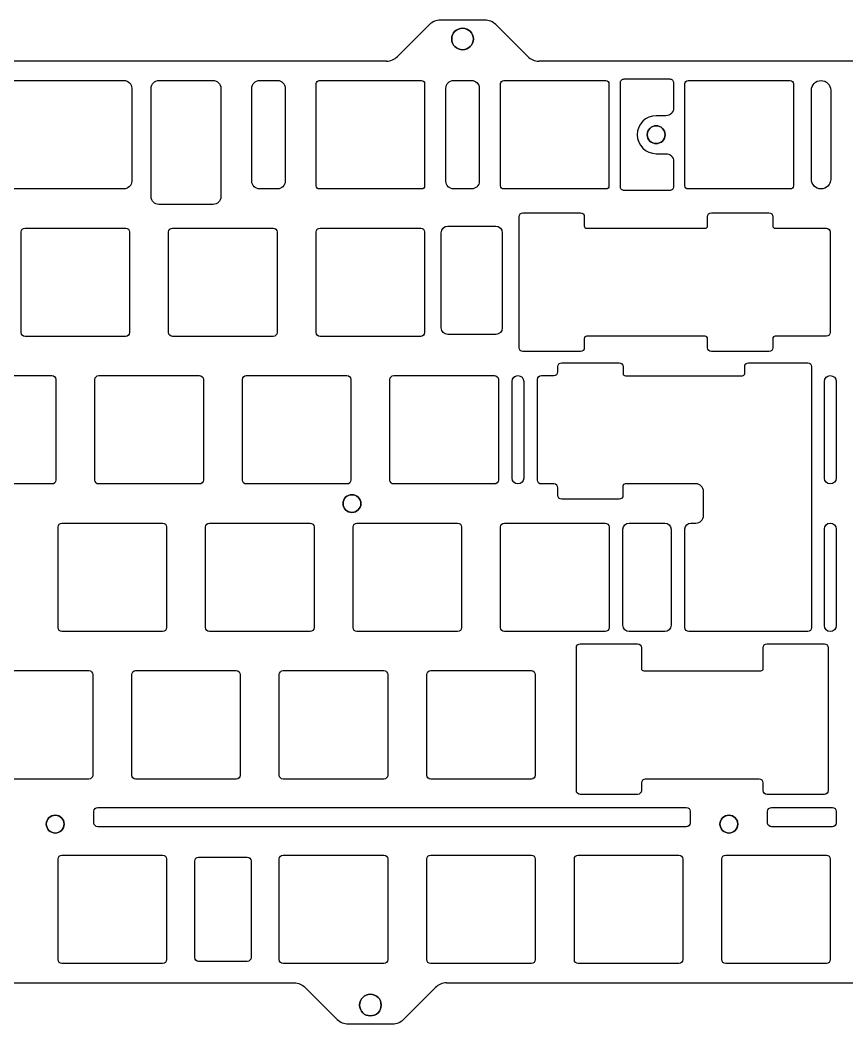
# Model space of a CAD drawing. Header units: millimetres. Extents: x -162 to 185, y -145 to -15.
# Drawn here: x 16.5 to 123.3, y -144.5 to -14.9 of the extents above; entities that cross this region are included whole.
import ezdxf

# ---------------------------------------------------------------- set-up
doc = ezdxf.new("R2010")
doc.units = ezdxf.units.MM
doc.layers.get('0').update_dxf_attribs({"linetype": 'CONTINUOUS'})

msp = doc.modelspace()

# ---------------------------------------------------------------- linework, layer by layer
for p, q in [((69.36, -15.46), (65.22, -19.6)), ((69.36, -15.46), (65.22, -19.6)), ((76.51, -14.88), (70.77, -14.88)), ((76.51, -14.88), (70.77, -14.88)), ((82.05, -19.6), (77.92, -15.46)), ((82.05, -19.6), (77.92, -15.46)), ((63.81, -20.18), (-102.27, -20.18)), ((63.81, -20.18), (-102.27, -20.18)), ((137.63, -20.18), (83.47, -20.18)), ((137.63, -20.18), (83.47, -20.18)), ((-10.23, -22.68), (29.91, -22.68)), ((-10.23, -22.68), (29.91, -22.68)), ((34.42, -22.68), (41.42, -22.68)), ((34.42, -22.68), (41.42, -22.68)), ((47.42, -22.68), (49.73, -22.68)), ((47.42, -22.68), (49.73, -22.68)), ((54.73, -36.28), (54.73, -23.08)), ((54.73, -36.28), (54.73, -23.08)), ((55.13, -22.68), (68.33, -22.68)), ((55.13, -22.68), (68.33, -22.68)), ((68.73, -23.08), (68.73, -36.28)), ((68.73, -23.08), (68.73, -36.28)), ((72.48, -22.68), (74.8, -22.68)), ((72.48, -22.68), (74.8, -22.68)), ((78.55, -36.28), (78.55, -23.08)), ((78.55, -36.28), (78.55, -23.08)), ((78.95, -22.68), (92.14, -22.68)), ((78.95, -22.68), (92.14, -22.68)), ((92.54, -23.08), (92.54, -36.28)), ((92.54, -23.08), (92.54, -36.28)), ((102.36, -36.28), (102.36, -23.08)), ((102.36, -36.28), (102.36, -23.08)), ((102.76, -22.68), (115.96, -22.68)), ((102.76, -22.68), (115.96, -22.68)), ((116.36, -23.08), (116.36, -36.28)), ((116.36, -23.08), (116.36, -36.28)), ((30.91, -23.68), (30.91, -35.68)), ((30.91, -23.68), (30.91, -35.68)), ((33.42, -37.68), (33.42, -23.68)), ((33.42, -37.68), (33.42, -23.68)), ((42.42, -23.68), (42.42, -37.68)), ((42.42, -23.68), (42.42, -37.68)), ((46.42, -35.68), (46.42, -23.68)), ((46.42, -35.68), (46.42, -23.68)), ((50.73, -23.68), (50.73, -35.68)), ((50.73, -23.68), (50.73, -35.68)), ((71.48, -35.68), (71.48, -23.68)), ((71.48, -35.68), (71.48, -23.68)), ((75.8, -23.68), (75.8, -35.68)), ((75.8, -23.68), (75.8, -35.68)), ((118.68, -35.43), (118.68, -23.93)), ((118.68, -35.43), (118.68, -23.93)), ((121.18, -23.93), (121.18, -35.43)), ((121.18, -23.93), (121.18, -35.43)), ((29.91, -36.68), (-10.23, -36.68)), ((29.91, -36.68), (-10.23, -36.68)), ((49.73, -36.68), (47.42, -36.68)), ((49.73, -36.68), (47.42, -36.68)), ((68.33, -36.68), (55.13, -36.68)), ((68.33, -36.68), (55.13, -36.68)), ((74.8, -36.68), (72.48, -36.68)), ((74.8, -36.68), (72.48, -36.68)), ((92.14, -36.68), (78.95, -36.68)), ((92.14, -36.68), (78.95, -36.68)), ((115.96, -36.68), (102.76, -36.68)), ((115.96, -36.68), (102.76, -36.68)), ((41.42, -38.68), (34.42, -38.68)), ((41.42, -38.68), (34.42, -38.68)), ((81.43, -39.77), (88.86, -39.77)), ((81.43, -39.77), (88.86, -39.77)), ((105.77, -39.77), (113.2, -39.77)), ((105.77, -39.77), (113.2, -39.77)), ((80.93, -57.19), (80.93, -40.27)), ((80.93, -57.19), (80.93, -40.27)), ((89.36, -40.27), (89.36, -41.46)), ((89.36, -40.27), (89.36, -41.46)), ((105.27, -41.46), (105.27, -40.27)), ((105.27, -41.46), (105.27, -40.27)), ((113.7, -40.27), (113.7, -41.46)), ((113.7, -40.27), (113.7, -41.46)), ((16.63, -55.23), (16.63, -42.23)), ((16.63, -55.23), (16.63, -42.23)), ((17.13, -41.73), (30.13, -41.73)), ((17.13, -41.73), (30.13, -41.73)), ((30.63, -42.23), (30.63, -55.23)), ((30.63, -42.23), (30.63, -55.23)), ((35.68, -55.23), (35.68, -42.23)), ((35.68, -55.23), (35.68, -42.23)), ((36.18, -41.73), (49.18, -41.73)), ((36.18, -41.73), (49.18, -41.73)), ((49.68, -42.23), (49.68, -55.23)), ((49.68, -42.23), (49.68, -55.23)), ((54.73, -55.23), (54.73, -42.23)), ((54.73, -55.23), (54.73, -42.23)), ((55.23, -41.73), (68.23, -41.73)), ((55.23, -41.73), (68.23, -41.73)), ((68.73, -42.23), (68.73, -55.23)), ((68.73, -42.23), (68.73, -55.23)), ((70.88, -54.63), (70.88, -42.33)), ((70.88, -54.63), (70.88, -42.33)), ((71.74, -41.48), (77.92, -41.48)), ((71.74, -41.48), (77.92, -41.48)), ((78.77, -42.33), (78.77, -54.63)), ((78.77, -42.33), (78.77, -54.63)), ((89.66, -41.76), (104.97, -41.76)), ((89.66, -41.76), (104.97, -41.76)), ((114, -41.76), (120.62, -41.76)), ((114, -41.76), (120.62, -41.76)), ((121.12, -42.26), (121.12, -55.21)), ((121.12, -42.26), (121.12, -55.21)), ((30.13, -55.73), (17.13, -55.73)), ((30.13, -55.73), (17.13, -55.73)), ((49.18, -55.73), (36.18, -55.73)), ((49.18, -55.73), (36.18, -55.73)), ((68.23, -55.73), (55.23, -55.73)), ((68.23, -55.73), (55.23, -55.73)), ((77.92, -55.48), (71.74, -55.48)), ((77.92, -55.48), (71.74, -55.48)), ((104.98, -55.71), (89.66, -55.71)), ((104.98, -55.71), (89.66, -55.71)), ((120.62, -55.71), (114, -55.71)), ((120.62, -55.71), (114, -55.71)), ((89.36, -56.01), (89.36, -57.19)), ((89.36, -56.01), (89.36, -57.19)), ((105.28, -57.19), (105.28, -56.01)), ((105.28, -57.19), (105.28, -56.01)), ((113.7, -56.01), (113.7, -57.19)), ((113.7, -56.01), (113.7, -57.19)), ((88.86, -57.69), (81.43, -57.69)), ((88.86, -57.69), (81.43, -57.69)), ((113.2, -57.69), (105.78, -57.69)), ((113.2, -57.69), (105.78, -57.69)), ((85.94, -60.28), (85.94, -59.62)), ((85.94, -60.28), (85.94, -59.62)), ((86.44, -59.12), (93.86, -59.12)), ((86.44, -59.12), (93.86, -59.12)), ((94.36, -59.62), (94.36, -60.51)), ((94.36, -59.62), (94.36, -60.51)), ((110.07, -60.51), (110.07, -59.62)), ((110.07, -60.51), (110.07, -59.62)), ((110.57, -59.12), (118.21, -59.12)), ((110.57, -59.12), (118.21, -59.12)), ((118.71, -59.62), (118.71, -93.33)), ((118.71, -59.62), (118.71, -93.33)), ((7.61, -60.78), (20.61, -60.78)), ((7.61, -60.78), (20.61, -60.78)), ((26.66, -60.78), (39.66, -60.78)), ((26.66, -60.78), (39.66, -60.78)), ((45.71, -60.78), (58.71, -60.78)), ((45.71, -60.78), (58.71, -60.78)), ((64.76, -60.78), (77.76, -60.78)), ((64.76, -60.78), (77.76, -60.78)), ((83.81, -60.78), (85.44, -60.78)), ((83.81, -60.78), (85.44, -60.78)), ((94.66, -60.81), (109.77, -60.81)), ((94.66, -60.81), (109.77, -60.81)), ((21.11, -61.28), (21.11, -74.28)), ((21.11, -61.28), (21.11, -74.28)), ((26.16, -74.28), (26.16, -61.28)), ((26.16, -74.28), (26.16, -61.28)), ((40.16, -61.28), (40.16, -74.28)), ((40.16, -61.28), (40.16, -74.28)), ((45.21, -74.28), (45.21, -61.28)), ((45.21, -74.28), (45.21, -61.28)), ((59.21, -61.28), (59.21, -74.28)), ((59.21, -61.28), (59.21, -74.28)), ((64.26, -74.28), (64.26, -61.28)), ((64.26, -74.28), (64.26, -61.28)), ((78.26, -61.28), (78.26, -74.28)), ((78.26, -61.28), (78.26, -74.28)), ((80.02, -74.02), (80.02, -61.54)), ((80.02, -74.02), (80.02, -61.54)), ((81.54, -61.54), (81.54, -74.02)), ((81.54, -61.54), (81.54, -74.02)), ((83.31, -74.28), (83.31, -61.28)), ((83.31, -74.28), (83.31, -61.28)), ((120.36, -74.02), (120.36, -61.54)), ((120.36, -74.02), (120.36, -61.54)), ((121.88, -61.54), (121.88, -74.02)), ((121.88, -61.54), (121.88, -74.02)), ((20.61, -74.78), (7.11, -74.78)), ((20.61, -74.78), (7.11, -74.78)), ((39.66, -74.78), (26.66, -74.78)), ((39.66, -74.78), (26.66, -74.78)), ((58.71, -74.78), (45.71, -74.78)), ((58.71, -74.78), (45.71, -74.78)), ((77.76, -74.78), (64.76, -74.78)), ((77.76, -74.78), (64.76, -74.78)), ((85.44, -74.78), (83.81, -74.78)), ((85.44, -74.78), (83.81, -74.78)), ((94.35, -75.06), (94.35, -76.24)), ((94.35, -75.06), (94.35, -76.24)), ((103.76, -74.76), (94.65, -74.76)), ((103.76, -74.76), (94.65, -74.76)), ((85.94, -76.24), (85.94, -75.28)), ((85.94, -76.24), (85.94, -75.28)), ((104.76, -78.83), (104.76, -75.76)), ((104.76, -78.83), (104.76, -75.76)), ((93.85, -76.74), (86.44, -76.74)), ((93.85, -76.74), (86.44, -76.74)), ((21.4, -93.33), (21.4, -80.33)), ((21.4, -93.33), (21.4, -80.33)), ((21.9, -79.83), (34.9, -79.83)), ((21.9, -79.83), (34.9, -79.83)), ((35.4, -80.33), (35.4, -93.33)), ((35.4, -80.33), (35.4, -93.33)), ((40.45, -93.33), (40.45, -80.33)), ((40.45, -93.33), (40.45, -80.33)), ((40.95, -79.83), (53.95, -79.83)), ((40.95, -79.83), (53.95, -79.83)), ((54.45, -80.33), (54.45, -93.33)), ((54.45, -80.33), (54.45, -93.33)), ((59.5, -93.33), (59.5, -80.33)), ((59.5, -93.33), (59.5, -80.33)), ((60, -79.83), (73, -79.83)), ((60, -79.83), (73, -79.83)), ((73.5, -80.33), (73.5, -93.33)), ((73.5, -80.33), (73.5, -93.33)), ((78.55, -93.33), (78.55, -80.33)), ((78.55, -93.33), (78.55, -80.33)), ((79.05, -79.83), (92.05, -79.83)), ((79.05, -79.83), (92.05, -79.83)), ((92.55, -80.33), (92.55, -93.33)), ((92.55, -80.33), (92.55, -93.33)), ((95.14, -79.83), (99.76, -79.83)), ((95.14, -79.83), (99.76, -79.83)), ((103.11, -79.83), (103.76, -79.83)), ((103.11, -79.83), (103.76, -79.83)), ((94.34, -93.03), (94.34, -80.63)), ((94.34, -93.03), (94.34, -80.63)), ((100.56, -80.63), (100.56, -93.03)), ((100.56, -80.63), (100.56, -93.03)), ((102.36, -93.33), (102.36, -80.58)), ((102.36, -93.33), (102.36, -80.58)), ((120.36, -93.07), (120.36, -80.59)), ((120.36, -93.07), (120.36, -80.59)), ((121.88, -80.59), (121.88, -93.07)), ((121.88, -80.59), (121.88, -93.07)), ((34.9, -93.83), (21.9, -93.83)), ((34.9, -93.83), (21.9, -93.83)), ((53.95, -93.83), (40.95, -93.83)), ((53.95, -93.83), (40.95, -93.83)), ((73, -93.83), (60, -93.83)), ((73, -93.83), (60, -93.83)), ((92.05, -93.83), (79.05, -93.83)), ((92.05, -93.83), (79.05, -93.83)), ((99.76, -93.83), (95.14, -93.83)), ((99.76, -93.83), (95.14, -93.83)), ((118.21, -93.83), (102.86, -93.83)), ((118.21, -93.83), (102.86, -93.83)), ((88.83, -95.42), (96.23, -95.42)), ((88.83, -95.42), (96.23, -95.42)), ((112.96, -95.42), (120.36, -95.42)), ((112.96, -95.42), (120.36, -95.42)), ((88.33, -114.37), (88.33, -95.92)), ((88.33, -114.37), (88.33, -95.92)), ((96.73, -95.92), (96.73, -98.61)), ((96.73, -95.92), (96.73, -98.61)), ((112.46, -98.61), (112.46, -95.92)), ((112.46, -98.61), (112.46, -95.92)), ((120.86, -95.92), (120.86, -114.37)), ((120.86, -95.92), (120.86, -114.37)), ((12.37, -98.88), (25.37, -98.88)), ((12.37, -98.88), (25.37, -98.88)), ((25.87, -99.38), (25.87, -112.38)), ((25.87, -99.38), (25.87, -112.38)), ((30.92, -112.38), (30.92, -99.38)), ((30.92, -112.38), (30.92, -99.38)), ((31.42, -98.88), (44.42, -98.88)), ((31.42, -98.88), (44.42, -98.88)), ((44.92, -99.38), (44.92, -112.38)), ((44.92, -99.38), (44.92, -112.38)), ((49.97, -112.38), (49.97, -99.38)), ((49.97, -112.38), (49.97, -99.38)), ((50.47, -98.88), (63.47, -98.88)), ((50.47, -98.88), (63.47, -98.88)), ((63.97, -99.38), (63.97, -112.38)), ((63.97, -99.38), (63.97, -112.38)), ((69.02, -112.38), (69.02, -99.38)), ((69.02, -112.38), (69.02, -99.38)), ((69.52, -98.88), (82.52, -98.88)), ((69.52, -98.88), (82.52, -98.88)), ((83.02, -99.38), (83.02, -112.38)), ((83.02, -99.38), (83.02, -112.38)), ((97.03, -98.91), (112.16, -98.91)), ((97.03, -98.91), (112.16, -98.91)), ((25.37, -112.88), (12.37, -112.88)), ((25.37, -112.88), (12.37, -112.88)), ((44.42, -112.88), (31.42, -112.88)), ((44.42, -112.88), (31.42, -112.88)), ((63.47, -112.88), (50.47, -112.88)), ((63.47, -112.88), (50.47, -112.88)), ((82.52, -112.88), (69.52, -112.88)), ((82.52, -112.88), (69.52, -112.88)), ((96.73, -113.38), (96.73, -114.37)), ((96.73, -113.38), (96.73, -114.37)), ((111.96, -112.88), (97.23, -112.88)), ((111.96, -112.88), (97.23, -112.88)), ((112.46, -114.37), (112.46, -113.38)), ((112.46, -114.37), (112.46, -113.38)), ((96.24, -114.87), (88.82, -114.87)), ((96.24, -114.87), (88.82, -114.87)), ((120.37, -114.87), (112.95, -114.87)), ((120.37, -114.87), (112.95, -114.87)), ((26.53, -116.54), (102.53, -116.54)), ((26.53, -116.54), (102.53, -116.54)), ((113.53, -116.54), (121.4, -116.54)), ((113.53, -116.54), (121.4, -116.54)), ((26.03, -118.54), (26.03, -117.04)), ((26.03, -118.54), (26.03, -117.04)), ((103.03, -117.04), (103.03, -118.54)), ((103.03, -117.04), (103.03, -118.54)), ((113.03, -118.54), (113.03, -117.04)), ((113.03, -118.54), (113.03, -117.04)), ((121.9, -117.04), (121.9, -118.54)), ((121.9, -117.04), (121.9, -118.54)), ((102.53, -119.04), (26.53, -119.04)), ((102.53, -119.04), (26.53, -119.04)), ((121.4, -119.04), (113.53, -119.04)), ((121.4, -119.04), (113.53, -119.04)), ((21.9, -122.7), (34.9, -122.7)), ((21.9, -122.7), (34.9, -122.7)), ((39.55, -122.96), (45.82, -122.96)), ((39.55, -122.96), (45.82, -122.96)), ((50.47, -122.7), (63.47, -122.7)), ((50.47, -122.7), (63.47, -122.7)), ((69.52, -122.7), (82.52, -122.7)), ((69.52, -122.7), (82.52, -122.7)), ((88.57, -122.7), (101.57, -122.7)), ((88.57, -122.7), (101.57, -122.7)), ((107.62, -122.7), (120.62, -122.7)), ((107.62, -122.7), (120.62, -122.7)), ((21.4, -136.2), (21.4, -123.2)), ((21.4, -136.2), (21.4, -123.2)), ((35.4, -123.2), (35.4, -136.2)), ((35.4, -123.2), (35.4, -136.2)), ((39.05, -135.93), (39.05, -123.46)), ((39.05, -135.93), (39.05, -123.46)), ((46.32, -123.46), (46.32, -135.93)), ((46.32, -123.46), (46.32, -135.93)), ((49.97, -136.2), (49.97, -123.2)), ((49.97, -136.2), (49.97, -123.2)), ((63.97, -123.2), (63.97, -136.2)), ((63.97, -123.2), (63.97, -136.2)), ((69.02, -136.2), (69.02, -123.2)), ((69.02, -136.2), (69.02, -123.2)), ((83.02, -123.2), (83.02, -136.2)), ((83.02, -123.2), (83.02, -136.2)), ((88.07, -136.2), (88.07, -123.2)), ((88.07, -136.2), (88.07, -123.2)), ((102.07, -123.2), (102.07, -136.2)), ((102.07, -123.2), (102.07, -136.2)), ((107.12, -136.2), (107.12, -123.2)), ((107.12, -136.2), (107.12, -123.2)), ((121.12, -123.2), (121.12, -136.2)), ((121.12, -123.2), (121.12, -136.2)), ((34.9, -136.7), (21.9, -136.7)), ((34.9, -136.7), (21.9, -136.7)), ((45.82, -136.43), (39.55, -136.43)), ((45.82, -136.43), (39.55, -136.43)), ((63.47, -136.7), (50.47, -136.7)), ((63.47, -136.7), (50.47, -136.7)), ((82.52, -136.7), (69.52, -136.7)), ((82.52, -136.7), (69.52, -136.7)), ((101.57, -136.7), (88.57, -136.7)), ((101.57, -136.7), (88.57, -136.7)), ((120.62, -136.7), (107.62, -136.7)), ((120.62, -136.7), (107.62, -136.7)), ((-28.45, -139.2), (51.9, -139.2)), ((-28.45, -139.2), (51.9, -139.2)), ((53.32, -139.78), (57.45, -143.91)), ((53.32, -139.78), (57.45, -143.91)), ((66.01, -143.91), (70.15, -139.78)), ((66.01, -143.91), (70.15, -139.78)), ((71.56, -139.2), (149.34, -139.2)), ((71.56, -139.2), (149.34, -139.2)), ((58.87, -144.5), (64.6, -144.5)), ((58.87, -144.5), (64.6, -144.5))]:
    msp.add_line(p, q)
msp.add_lwpolyline([(98.64, -27.23, 1), (98.64, -32.13), (99.89, -32.13, -0.414214), (100.89, -33.13), (100.89, -36.38, -0.414214), (100.39, -36.88), (94.51, -36.88, -0.414214), (94.01, -36.38), (94.01, -22.98, -0.414214), (94.51, -22.48), (100.39, -22.48, -0.414214), (100.89, -22.98), (100.89, -26.23, -0.414214), (99.89, -27.23)], format="xyb", close=True)
msp.add_lwpolyline([(98.64, -27.23, 1), (98.64, -32.13), (99.89, -32.13, -0.414214), (100.89, -33.13), (100.89, -36.38, -0.414214), (100.39, -36.88), (94.51, -36.88, -0.414214), (94.01, -36.38), (94.01, -22.98, -0.414214), (94.51, -22.48), (100.39, -22.48, -0.414214), (100.89, -22.98), (100.89, -26.23, -0.414214), (99.89, -27.23)], format="xyb", close=True)
at = {"extrusion": (0, 0, -1)}
for centre, radius in [((-73.64, -17.32), 1.4), ((-98.64, -29.68), 1.15), ((-59.35, -77.31), 1.15), ((-21.03, -118.7), 1.15), ((-108.03, -118.7), 1.15), ((-61.73, -142.06), 1.4)]:
    msp.add_circle(centre, radius, dxfattribs=at)
for centre, radius in [((73.64, -17.32), 1.4), ((98.64, -29.68), 1.15), ((59.35, -77.31), 1.15), ((21.03, -118.7), 1.15), ((108.03, -118.7), 1.15), ((61.73, -142.06), 1.4)]:
    msp.add_circle(centre, radius)
for centre, start, end in [((70.77, -16.88), 89.9999, 135), ((70.77, -16.88), 89.9999, 135), ((76.51, -16.88), 45, 89.9999), ((76.51, -16.88), 45, 89.9999), ((63.81, -18.18), 270, 315), ((63.81, -18.18), 270, 315), ((83.47, -18.18), 225, 270), ((83.47, -18.18), 225, 270), ((71.56, -141.2), 90, 135), ((71.56, -141.2), 90, 135)]:
    msp.add_arc(centre, 2, start, end)
for points in [[(29.91, -22.68), (30.47, -22.68), (30.91, -23.13), (30.91, -23.68)], [(29.91, -22.68), (30.47, -22.68), (30.91, -23.13), (30.91, -23.68)], [(33.42, -23.68), (33.42, -23.13), (33.87, -22.68), (34.42, -22.68)], [(33.42, -23.68), (33.42, -23.13), (33.87, -22.68), (34.42, -22.68)], [(41.42, -22.68), (41.97, -22.68), (42.42, -23.13), (42.42, -23.68)], [(41.42, -22.68), (41.97, -22.68), (42.42, -23.13), (42.42, -23.68)], [(46.42, -23.68), (46.42, -23.13), (46.87, -22.68), (47.42, -22.68)], [(46.42, -23.68), (46.42, -23.13), (46.87, -22.68), (47.42, -22.68)], [(49.73, -22.68), (50.29, -22.68), (50.73, -23.13), (50.73, -23.68)], [(49.73, -22.68), (50.29, -22.68), (50.73, -23.13), (50.73, -23.68)], [(54.73, -23.08), (54.73, -22.86), (54.91, -22.68), (55.13, -22.68)], [(54.73, -23.08), (54.73, -22.86), (54.91, -22.68), (55.13, -22.68)], [(68.33, -22.68), (68.55, -22.68), (68.73, -22.86), (68.73, -23.08)], [(68.33, -22.68), (68.55, -22.68), (68.73, -22.86), (68.73, -23.08)], [(71.48, -23.68), (71.48, -23.13), (71.93, -22.68), (72.48, -22.68)], [(71.48, -23.68), (71.48, -23.13), (71.93, -22.68), (72.48, -22.68)], [(74.8, -22.68), (75.35, -22.68), (75.8, -23.13), (75.8, -23.68)], [(74.8, -22.68), (75.35, -22.68), (75.8, -23.13), (75.8, -23.68)], [(78.55, -23.08), (78.55, -22.86), (78.72, -22.68), (78.95, -22.68)], [(78.55, -23.08), (78.55, -22.86), (78.72, -22.68), (78.95, -22.68)], [(92.14, -22.68), (92.37, -22.68), (92.54, -22.86), (92.54, -23.08)], [(92.14, -22.68), (92.37, -22.68), (92.54, -22.86), (92.54, -23.08)], [(102.36, -23.08), (102.36, -22.86), (102.54, -22.68), (102.76, -22.68)], [(102.36, -23.08), (102.36, -22.86), (102.54, -22.68), (102.76, -22.68)], [(115.96, -22.68), (116.18, -22.68), (116.36, -22.86), (116.36, -23.08)], [(115.96, -22.68), (116.18, -22.68), (116.36, -22.86), (116.36, -23.08)], [(118.68, -23.93), (118.68, -23.24), (119.24, -22.68), (119.93, -22.68)], [(118.68, -23.93), (118.68, -23.24), (119.24, -22.68), (119.93, -22.68)], [(119.93, -22.68), (120.62, -22.68), (121.18, -23.24), (121.18, -23.93)], [(119.93, -22.68), (120.62, -22.68), (121.18, -23.24), (121.18, -23.93)], [(30.91, -35.68), (30.91, -36.23), (30.47, -36.68), (29.91, -36.68)], [(30.91, -35.68), (30.91, -36.23), (30.47, -36.68), (29.91, -36.68)], [(47.42, -36.68), (46.87, -36.68), (46.42, -36.24), (46.42, -35.68)], [(47.42, -36.68), (46.87, -36.68), (46.42, -36.24), (46.42, -35.68)], [(50.73, -35.68), (50.73, -36.24), (50.29, -36.68), (49.73, -36.68)], [(50.73, -35.68), (50.73, -36.24), (50.29, -36.68), (49.73, -36.68)], [(55.13, -36.68), (54.91, -36.68), (54.73, -36.5), (54.73, -36.28)], [(55.13, -36.68), (54.91, -36.68), (54.73, -36.5), (54.73, -36.28)], [(68.73, -36.28), (68.73, -36.5), (68.55, -36.68), (68.33, -36.68)], [(68.73, -36.28), (68.73, -36.5), (68.55, -36.68), (68.33, -36.68)], [(72.48, -36.68), (71.93, -36.68), (71.48, -36.24), (71.48, -35.68)], [(72.48, -36.68), (71.93, -36.68), (71.48, -36.24), (71.48, -35.68)], [(75.8, -35.68), (75.8, -36.24), (75.35, -36.68), (74.8, -36.68)], [(75.8, -35.68), (75.8, -36.24), (75.35, -36.68), (74.8, -36.68)], [(78.95, -36.68), (78.72, -36.68), (78.55, -36.5), (78.55, -36.28)], [(78.95, -36.68), (78.72, -36.68), (78.55, -36.5), (78.55, -36.28)], [(92.54, -36.28), (92.54, -36.5), (92.37, -36.68), (92.14, -36.68)], [(92.54, -36.28), (92.54, -36.5), (92.37, -36.68), (92.14, -36.68)], [(102.76, -36.68), (102.54, -36.68), (102.36, -36.5), (102.36, -36.28)], [(102.76, -36.68), (102.54, -36.68), (102.36, -36.5), (102.36, -36.28)], [(116.36, -36.28), (116.36, -36.5), (116.18, -36.68), (115.96, -36.68)], [(116.36, -36.28), (116.36, -36.5), (116.18, -36.68), (115.96, -36.68)], [(119.93, -36.68), (119.24, -36.68), (118.68, -36.12), (118.68, -35.43)], [(119.93, -36.68), (119.24, -36.68), (118.68, -36.12), (118.68, -35.43)], [(121.18, -35.43), (121.18, -36.12), (120.62, -36.68), (119.93, -36.68)], [(121.18, -35.43), (121.18, -36.12), (120.62, -36.68), (119.93, -36.68)], [(34.42, -38.68), (33.87, -38.68), (33.42, -38.24), (33.42, -37.68)], [(34.42, -38.68), (33.87, -38.68), (33.42, -38.24), (33.42, -37.68)], [(42.42, -37.68), (42.42, -38.24), (41.97, -38.68), (41.42, -38.68)], [(42.42, -37.68), (42.42, -38.24), (41.97, -38.68), (41.42, -38.68)], [(80.93, -40.27), (80.93, -39.99), (81.15, -39.77), (81.43, -39.77)], [(80.93, -40.27), (80.93, -39.99), (81.15, -39.77), (81.43, -39.77)], [(88.86, -39.77), (89.14, -39.77), (89.36, -39.99), (89.36, -40.27)], [(88.86, -39.77), (89.14, -39.77), (89.36, -39.99), (89.36, -40.27)], [(105.27, -40.27), (105.27, -39.99), (105.49, -39.77), (105.77, -39.77)], [(105.27, -40.27), (105.27, -39.99), (105.49, -39.77), (105.77, -39.77)], [(113.2, -39.77), (113.48, -39.77), (113.7, -39.99), (113.7, -40.27)], [(113.2, -39.77), (113.48, -39.77), (113.7, -39.99), (113.7, -40.27)], [(89.36, -41.46), (89.36, -41.62), (89.49, -41.76), (89.66, -41.76)], [(89.36, -41.46), (89.36, -41.62), (89.49, -41.76), (89.66, -41.76)], [(104.97, -41.76), (105.14, -41.76), (105.27, -41.62), (105.27, -41.46)], [(104.97, -41.76), (105.14, -41.76), (105.27, -41.62), (105.27, -41.46)], [(113.7, -41.46), (113.7, -41.62), (113.84, -41.76), (114, -41.76)], [(113.7, -41.46), (113.7, -41.62), (113.84, -41.76), (114, -41.76)], [(16.63, -42.23), (16.63, -41.96), (16.86, -41.73), (17.13, -41.73)], [(16.63, -42.23), (16.63, -41.96), (16.86, -41.73), (17.13, -41.73)], [(30.13, -41.73), (30.41, -41.73), (30.63, -41.96), (30.63, -42.23)], [(30.13, -41.73), (30.41, -41.73), (30.63, -41.96), (30.63, -42.23)], [(35.68, -42.23), (35.68, -41.96), (35.91, -41.73), (36.18, -41.73)], [(35.68, -42.23), (35.68, -41.96), (35.91, -41.73), (36.18, -41.73)], [(49.18, -41.73), (49.46, -41.73), (49.68, -41.96), (49.68, -42.23)], [(49.18, -41.73), (49.46, -41.73), (49.68, -41.96), (49.68, -42.23)], [(54.73, -42.23), (54.73, -41.96), (54.96, -41.73), (55.23, -41.73)], [(54.73, -42.23), (54.73, -41.96), (54.96, -41.73), (55.23, -41.73)], [(68.23, -41.73), (68.51, -41.73), (68.73, -41.96), (68.73, -42.23)], [(68.23, -41.73), (68.51, -41.73), (68.73, -41.96), (68.73, -42.23)], [(70.88, -42.33), (70.88, -41.86), (71.27, -41.48), (71.74, -41.48)], [(70.88, -42.33), (70.88, -41.86), (71.27, -41.48), (71.74, -41.48)], [(77.92, -41.48), (78.39, -41.48), (78.77, -41.86), (78.77, -42.33)], [(77.92, -41.48), (78.39, -41.48), (78.77, -41.86), (78.77, -42.33)], [(120.62, -41.76), (120.9, -41.76), (121.12, -41.98), (121.12, -42.26)], [(120.62, -41.76), (120.9, -41.76), (121.12, -41.98), (121.12, -42.26)], [(17.13, -55.73), (16.86, -55.73), (16.63, -55.51), (16.63, -55.23)], [(17.13, -55.73), (16.86, -55.73), (16.63, -55.51), (16.63, -55.23)], [(30.63, -55.23), (30.63, -55.51), (30.41, -55.73), (30.13, -55.73)], [(30.63, -55.23), (30.63, -55.51), (30.41, -55.73), (30.13, -55.73)], [(36.18, -55.73), (35.91, -55.73), (35.68, -55.51), (35.68, -55.23)], [(36.18, -55.73), (35.91, -55.73), (35.68, -55.51), (35.68, -55.23)], [(49.68, -55.23), (49.68, -55.51), (49.46, -55.73), (49.18, -55.73)], [(49.68, -55.23), (49.68, -55.51), (49.46, -55.73), (49.18, -55.73)], [(55.23, -55.73), (54.96, -55.73), (54.73, -55.51), (54.73, -55.23)], [(55.23, -55.73), (54.96, -55.73), (54.73, -55.51), (54.73, -55.23)], [(68.73, -55.23), (68.73, -55.51), (68.51, -55.73), (68.23, -55.73)], [(68.73, -55.23), (68.73, -55.51), (68.51, -55.73), (68.23, -55.73)], [(71.74, -55.48), (71.27, -55.48), (70.88, -55.1), (70.88, -54.63)], [(71.74, -55.48), (71.27, -55.48), (70.88, -55.1), (70.88, -54.63)], [(78.77, -54.63), (78.77, -55.1), (78.39, -55.48), (77.92, -55.48)], [(78.77, -54.63), (78.77, -55.1), (78.39, -55.48), (77.92, -55.48)], [(89.66, -55.71), (89.49, -55.71), (89.36, -55.84), (89.36, -56.01)], [(89.66, -55.71), (89.49, -55.71), (89.36, -55.84), (89.36, -56.01)], [(105.28, -56.01), (105.28, -55.84), (105.15, -55.71), (104.98, -55.71)], [(105.28, -56.01), (105.28, -55.84), (105.15, -55.71), (104.98, -55.71)], [(114, -55.71), (113.84, -55.71), (113.7, -55.84), (113.7, -56.01)], [(114, -55.71), (113.84, -55.71), (113.7, -55.84), (113.7, -56.01)], [(121.12, -55.21), (121.12, -55.48), (120.9, -55.71), (120.62, -55.71)], [(121.12, -55.21), (121.12, -55.48), (120.9, -55.71), (120.62, -55.71)], [(81.43, -57.69), (81.15, -57.69), (80.93, -57.47), (80.93, -57.19)], [(81.43, -57.69), (81.15, -57.69), (80.93, -57.47), (80.93, -57.19)], [(89.36, -57.19), (89.36, -57.47), (89.14, -57.69), (88.86, -57.69)], [(89.36, -57.19), (89.36, -57.47), (89.14, -57.69), (88.86, -57.69)], [(105.78, -57.69), (105.51, -57.69), (105.28, -57.47), (105.28, -57.19)], [(105.78, -57.69), (105.51, -57.69), (105.28, -57.47), (105.28, -57.19)], [(113.7, -57.19), (113.7, -57.47), (113.48, -57.69), (113.2, -57.69)], [(113.7, -57.19), (113.7, -57.47), (113.48, -57.69), (113.2, -57.69)], [(85.94, -59.62), (85.94, -59.34), (86.17, -59.12), (86.44, -59.12)], [(85.94, -59.62), (85.94, -59.34), (86.17, -59.12), (86.44, -59.12)], [(93.86, -59.12), (94.14, -59.12), (94.36, -59.34), (94.36, -59.62)], [(93.86, -59.12), (94.14, -59.12), (94.36, -59.34), (94.36, -59.62)], [(110.07, -59.62), (110.07, -59.34), (110.29, -59.12), (110.57, -59.12)], [(110.07, -59.62), (110.07, -59.34), (110.29, -59.12), (110.57, -59.12)], [(118.21, -59.12), (118.49, -59.12), (118.71, -59.34), (118.71, -59.62)], [(118.21, -59.12), (118.49, -59.12), (118.71, -59.34), (118.71, -59.62)], [(20.61, -60.78), (20.88, -60.78), (21.11, -61.01), (21.11, -61.28)], [(20.61, -60.78), (20.88, -60.78), (21.11, -61.01), (21.11, -61.28)], [(26.16, -61.28), (26.16, -61.01), (26.38, -60.78), (26.66, -60.78)], [(26.16, -61.28), (26.16, -61.01), (26.38, -60.78), (26.66, -60.78)], [(39.66, -60.78), (39.93, -60.78), (40.16, -61.01), (40.16, -61.28)], [(39.66, -60.78), (39.93, -60.78), (40.16, -61.01), (40.16, -61.28)], [(45.21, -61.28), (45.21, -61.01), (45.43, -60.78), (45.71, -60.78)], [(45.21, -61.28), (45.21, -61.01), (45.43, -60.78), (45.71, -60.78)], [(58.71, -60.78), (58.98, -60.78), (59.21, -61.01), (59.21, -61.28)], [(58.71, -60.78), (58.98, -60.78), (59.21, -61.01), (59.21, -61.28)], [(64.26, -61.28), (64.26, -61.01), (64.48, -60.78), (64.76, -60.78)], [(64.26, -61.28), (64.26, -61.01), (64.48, -60.78), (64.76, -60.78)], [(77.76, -60.78), (78.03, -60.78), (78.26, -61.01), (78.26, -61.28)], [(77.76, -60.78), (78.03, -60.78), (78.26, -61.01), (78.26, -61.28)], [(83.31, -61.28), (83.31, -61.01), (83.53, -60.78), (83.81, -60.78)], [(83.31, -61.28), (83.31, -61.01), (83.53, -60.78), (83.81, -60.78)], [(85.44, -60.78), (85.72, -60.78), (85.94, -60.56), (85.94, -60.28)], [(85.44, -60.78), (85.72, -60.78), (85.94, -60.56), (85.94, -60.28)], [(94.36, -60.51), (94.36, -60.67), (94.5, -60.81), (94.66, -60.81)], [(94.36, -60.51), (94.36, -60.67), (94.5, -60.81), (94.66, -60.81)], [(109.77, -60.81), (109.93, -60.81), (110.07, -60.67), (110.07, -60.51)], [(109.77, -60.81), (109.93, -60.81), (110.07, -60.67), (110.07, -60.51)], [(21.11, -74.28), (21.11, -74.56), (20.88, -74.78), (20.61, -74.78)], [(21.11, -74.28), (21.11, -74.56), (20.88, -74.78), (20.61, -74.78)], [(26.66, -74.78), (26.38, -74.78), (26.16, -74.56), (26.16, -74.28)], [(26.66, -74.78), (26.38, -74.78), (26.16, -74.56), (26.16, -74.28)], [(40.16, -74.28), (40.16, -74.56), (39.93, -74.78), (39.66, -74.78)], [(40.16, -74.28), (40.16, -74.56), (39.93, -74.78), (39.66, -74.78)], [(45.71, -74.78), (45.43, -74.78), (45.21, -74.56), (45.21, -74.28)], [(45.71, -74.78), (45.43, -74.78), (45.21, -74.56), (45.21, -74.28)], [(59.21, -74.28), (59.21, -74.56), (58.98, -74.78), (58.71, -74.78)], [(59.21, -74.28), (59.21, -74.56), (58.98, -74.78), (58.71, -74.78)], [(64.76, -74.78), (64.48, -74.78), (64.26, -74.56), (64.26, -74.28)], [(64.76, -74.78), (64.48, -74.78), (64.26, -74.56), (64.26, -74.28)], [(78.26, -74.28), (78.26, -74.56), (78.03, -74.78), (77.76, -74.78)], [(78.26, -74.28), (78.26, -74.56), (78.03, -74.78), (77.76, -74.78)], [(83.81, -74.78), (83.53, -74.78), (83.31, -74.56), (83.31, -74.28)], [(83.81, -74.78), (83.53, -74.78), (83.31, -74.56), (83.31, -74.28)], [(85.94, -75.28), (85.94, -75.01), (85.72, -74.78), (85.44, -74.78)], [(85.94, -75.28), (85.94, -75.01), (85.72, -74.78), (85.44, -74.78)], [(94.65, -74.76), (94.49, -74.76), (94.35, -74.89), (94.35, -75.06)], [(94.65, -74.76), (94.49, -74.76), (94.35, -74.89), (94.35, -75.06)], [(104.76, -75.76), (104.76, -75.21), (104.32, -74.76), (103.76, -74.76)], [(104.76, -75.76), (104.76, -75.21), (104.32, -74.76), (103.76, -74.76)], [(86.44, -76.74), (86.17, -76.74), (85.94, -76.52), (85.94, -76.24)], [(86.44, -76.74), (86.17, -76.74), (85.94, -76.52), (85.94, -76.24)], [(94.35, -76.24), (94.35, -76.52), (94.13, -76.74), (93.85, -76.74)], [(94.35, -76.24), (94.35, -76.52), (94.13, -76.74), (93.85, -76.74)], [(103.76, -79.83), (104.32, -79.83), (104.76, -79.38), (104.76, -78.83)], [(103.76, -79.83), (104.32, -79.83), (104.76, -79.38), (104.76, -78.83)], [(21.4, -80.33), (21.4, -80.06), (21.62, -79.83), (21.9, -79.83)], [(21.4, -80.33), (21.4, -80.06), (21.62, -79.83), (21.9, -79.83)], [(34.9, -79.83), (35.17, -79.83), (35.4, -80.06), (35.4, -80.33)], [(34.9, -79.83), (35.17, -79.83), (35.4, -80.06), (35.4, -80.33)], [(40.45, -80.33), (40.45, -80.06), (40.67, -79.83), (40.95, -79.83)], [(40.45, -80.33), (40.45, -80.06), (40.67, -79.83), (40.95, -79.83)], [(53.95, -79.83), (54.22, -79.83), (54.45, -80.06), (54.45, -80.33)], [(53.95, -79.83), (54.22, -79.83), (54.45, -80.06), (54.45, -80.33)], [(59.5, -80.33), (59.5, -80.06), (59.72, -79.83), (60, -79.83)], [(59.5, -80.33), (59.5, -80.06), (59.72, -79.83), (60, -79.83)], [(73, -79.83), (73.27, -79.83), (73.5, -80.06), (73.5, -80.33)], [(73, -79.83), (73.27, -79.83), (73.5, -80.06), (73.5, -80.33)], [(78.55, -80.33), (78.55, -80.06), (78.77, -79.83), (79.05, -79.83)], [(78.55, -80.33), (78.55, -80.06), (78.77, -79.83), (79.05, -79.83)], [(92.05, -79.83), (92.32, -79.83), (92.55, -80.06), (92.55, -80.33)], [(92.05, -79.83), (92.32, -79.83), (92.55, -80.06), (92.55, -80.33)], [(94.34, -80.63), (94.34, -80.19), (94.7, -79.83), (95.14, -79.83)], [(94.34, -80.63), (94.34, -80.19), (94.7, -79.83), (95.14, -79.83)], [(99.76, -79.83), (100.21, -79.83), (100.56, -80.19), (100.56, -80.63)], [(99.76, -79.83), (100.21, -79.83), (100.56, -80.19), (100.56, -80.63)], [(102.36, -80.58), (102.36, -80.17), (102.69, -79.83), (103.11, -79.83)], [(102.36, -80.58), (102.36, -80.17), (102.69, -79.83), (103.11, -79.83)], [(95.14, -93.83), (94.7, -93.83), (94.34, -93.47), (94.34, -93.03)], [(95.14, -93.83), (94.7, -93.83), (94.34, -93.47), (94.34, -93.03)], [(100.56, -93.03), (100.56, -93.47), (100.21, -93.83), (99.76, -93.83)], [(100.56, -93.03), (100.56, -93.47), (100.21, -93.83), (99.76, -93.83)], [(21.9, -93.83), (21.62, -93.83), (21.4, -93.61), (21.4, -93.33)], [(21.9, -93.83), (21.62, -93.83), (21.4, -93.61), (21.4, -93.33)], [(35.4, -93.33), (35.4, -93.61), (35.17, -93.83), (34.9, -93.83)], [(35.4, -93.33), (35.4, -93.61), (35.17, -93.83), (34.9, -93.83)], [(40.95, -93.83), (40.67, -93.83), (40.45, -93.61), (40.45, -93.33)], [(40.95, -93.83), (40.67, -93.83), (40.45, -93.61), (40.45, -93.33)], [(54.45, -93.33), (54.45, -93.61), (54.22, -93.83), (53.95, -93.83)], [(54.45, -93.33), (54.45, -93.61), (54.22, -93.83), (53.95, -93.83)], [(60, -93.83), (59.72, -93.83), (59.5, -93.61), (59.5, -93.33)], [(60, -93.83), (59.72, -93.83), (59.5, -93.61), (59.5, -93.33)], [(73.5, -93.33), (73.5, -93.61), (73.27, -93.83), (73, -93.83)], [(73.5, -93.33), (73.5, -93.61), (73.27, -93.83), (73, -93.83)], [(79.05, -93.83), (78.77, -93.83), (78.55, -93.61), (78.55, -93.33)], [(79.05, -93.83), (78.77, -93.83), (78.55, -93.61), (78.55, -93.33)], [(92.55, -93.33), (92.55, -93.61), (92.32, -93.83), (92.05, -93.83)], [(92.55, -93.33), (92.55, -93.61), (92.32, -93.83), (92.05, -93.83)], [(102.86, -93.83), (102.58, -93.83), (102.36, -93.61), (102.36, -93.33)], [(102.86, -93.83), (102.58, -93.83), (102.36, -93.61), (102.36, -93.33)], [(118.71, -93.33), (118.71, -93.61), (118.49, -93.83), (118.21, -93.83)], [(118.71, -93.33), (118.71, -93.61), (118.49, -93.83), (118.21, -93.83)], [(88.33, -95.92), (88.33, -95.64), (88.55, -95.42), (88.83, -95.42)], [(88.33, -95.92), (88.33, -95.64), (88.55, -95.42), (88.83, -95.42)], [(96.23, -95.42), (96.51, -95.42), (96.73, -95.64), (96.73, -95.92)], [(96.23, -95.42), (96.51, -95.42), (96.73, -95.64), (96.73, -95.92)], [(112.46, -95.92), (112.46, -95.64), (112.68, -95.42), (112.96, -95.42)], [(112.46, -95.92), (112.46, -95.64), (112.68, -95.42), (112.96, -95.42)], [(120.36, -95.42), (120.64, -95.42), (120.86, -95.64), (120.86, -95.92)], [(120.36, -95.42), (120.64, -95.42), (120.86, -95.64), (120.86, -95.92)], [(25.37, -98.88), (25.65, -98.88), (25.87, -99.11), (25.87, -99.38)], [(25.37, -98.88), (25.65, -98.88), (25.87, -99.11), (25.87, -99.38)], [(30.92, -99.38), (30.92, -99.11), (31.14, -98.88), (31.42, -98.88)], [(30.92, -99.38), (30.92, -99.11), (31.14, -98.88), (31.42, -98.88)], [(44.42, -98.88), (44.7, -98.88), (44.92, -99.11), (44.92, -99.38)], [(44.42, -98.88), (44.7, -98.88), (44.92, -99.11), (44.92, -99.38)], [(49.97, -99.38), (49.97, -99.11), (50.19, -98.88), (50.47, -98.88)], [(49.97, -99.38), (49.97, -99.11), (50.19, -98.88), (50.47, -98.88)], [(63.47, -98.88), (63.75, -98.88), (63.97, -99.11), (63.97, -99.38)], [(63.47, -98.88), (63.75, -98.88), (63.97, -99.11), (63.97, -99.38)], [(69.02, -99.38), (69.02, -99.11), (69.24, -98.88), (69.52, -98.88)], [(69.02, -99.38), (69.02, -99.11), (69.24, -98.88), (69.52, -98.88)], [(82.52, -98.88), (82.8, -98.88), (83.02, -99.11), (83.02, -99.38)], [(82.52, -98.88), (82.8, -98.88), (83.02, -99.11), (83.02, -99.38)], [(96.73, -98.61), (96.73, -98.77), (96.87, -98.91), (97.03, -98.91)], [(96.73, -98.61), (96.73, -98.77), (96.87, -98.91), (97.03, -98.91)], [(112.16, -98.91), (112.32, -98.91), (112.46, -98.77), (112.46, -98.61)], [(112.16, -98.91), (112.32, -98.91), (112.46, -98.77), (112.46, -98.61)], [(25.87, -112.38), (25.87, -112.66), (25.65, -112.88), (25.37, -112.88)], [(25.87, -112.38), (25.87, -112.66), (25.65, -112.88), (25.37, -112.88)], [(31.42, -112.88), (31.14, -112.88), (30.92, -112.66), (30.92, -112.38)], [(31.42, -112.88), (31.14, -112.88), (30.92, -112.66), (30.92, -112.38)], [(44.92, -112.38), (44.92, -112.66), (44.7, -112.88), (44.42, -112.88)], [(44.92, -112.38), (44.92, -112.66), (44.7, -112.88), (44.42, -112.88)], [(50.47, -112.88), (50.19, -112.88), (49.97, -112.66), (49.97, -112.38)], [(50.47, -112.88), (50.19, -112.88), (49.97, -112.66), (49.97, -112.38)], [(63.97, -112.38), (63.97, -112.66), (63.75, -112.88), (63.47, -112.88)], [(63.97, -112.38), (63.97, -112.66), (63.75, -112.88), (63.47, -112.88)], [(69.52, -112.88), (69.24, -112.88), (69.02, -112.66), (69.02, -112.38)], [(69.52, -112.88), (69.24, -112.88), (69.02, -112.66), (69.02, -112.38)], [(83.02, -112.38), (83.02, -112.66), (82.8, -112.88), (82.52, -112.88)], [(83.02, -112.38), (83.02, -112.66), (82.8, -112.88), (82.52, -112.88)], [(97.23, -112.88), (96.96, -112.88), (96.73, -113.11), (96.73, -113.38)], [(97.23, -112.88), (96.96, -112.88), (96.73, -113.11), (96.73, -113.38)], [(112.46, -113.38), (112.46, -113.11), (112.23, -112.88), (111.96, -112.88)], [(112.46, -113.38), (112.46, -113.11), (112.23, -112.88), (111.96, -112.88)], [(88.82, -114.87), (88.55, -114.87), (88.33, -114.65), (88.33, -114.37)], [(88.82, -114.87), (88.55, -114.87), (88.33, -114.65), (88.33, -114.37)], [(96.73, -114.37), (96.73, -114.65), (96.51, -114.87), (96.24, -114.87)], [(96.73, -114.37), (96.73, -114.65), (96.51, -114.87), (96.24, -114.87)], [(112.95, -114.87), (112.68, -114.87), (112.46, -114.65), (112.46, -114.37)], [(112.95, -114.87), (112.68, -114.87), (112.46, -114.65), (112.46, -114.37)], [(120.86, -114.37), (120.86, -114.65), (120.64, -114.87), (120.37, -114.87)], [(120.86, -114.37), (120.86, -114.65), (120.64, -114.87), (120.37, -114.87)], [(26.03, -117.04), (26.03, -116.76), (26.26, -116.54), (26.53, -116.54)], [(26.03, -117.04), (26.03, -116.76), (26.26, -116.54), (26.53, -116.54)], [(102.53, -116.54), (102.81, -116.54), (103.03, -116.76), (103.03, -117.04)], [(102.53, -116.54), (102.81, -116.54), (103.03, -116.76), (103.03, -117.04)], [(113.03, -117.04), (113.03, -116.76), (113.26, -116.54), (113.53, -116.54)], [(113.03, -117.04), (113.03, -116.76), (113.26, -116.54), (113.53, -116.54)], [(121.4, -116.54), (121.67, -116.54), (121.9, -116.76), (121.9, -117.04)], [(121.4, -116.54), (121.67, -116.54), (121.9, -116.76), (121.9, -117.04)], [(26.53, -119.04), (26.26, -119.04), (26.03, -118.82), (26.03, -118.54)], [(26.53, -119.04), (26.26, -119.04), (26.03, -118.82), (26.03, -118.54)], [(103.03, -118.54), (103.03, -118.82), (102.81, -119.04), (102.53, -119.04)], [(103.03, -118.54), (103.03, -118.82), (102.81, -119.04), (102.53, -119.04)], [(113.53, -119.04), (113.26, -119.04), (113.03, -118.82), (113.03, -118.54)], [(113.53, -119.04), (113.26, -119.04), (113.03, -118.82), (113.03, -118.54)], [(121.9, -118.54), (121.9, -118.82), (121.67, -119.04), (121.4, -119.04)], [(121.9, -118.54), (121.9, -118.82), (121.67, -119.04), (121.4, -119.04)], [(21.4, -123.2), (21.4, -122.92), (21.63, -122.7), (21.9, -122.7)], [(21.4, -123.2), (21.4, -122.92), (21.63, -122.7), (21.9, -122.7)], [(34.9, -122.7), (35.18, -122.7), (35.4, -122.92), (35.4, -123.2)], [(34.9, -122.7), (35.18, -122.7), (35.4, -122.92), (35.4, -123.2)], [(39.05, -123.46), (39.05, -123.18), (39.28, -122.96), (39.55, -122.96)], [(39.05, -123.46), (39.05, -123.18), (39.28, -122.96), (39.55, -122.96)], [(45.82, -122.96), (46.1, -122.96), (46.32, -123.18), (46.32, -123.46)], [(45.82, -122.96), (46.1, -122.96), (46.32, -123.18), (46.32, -123.46)], [(49.97, -123.2), (49.97, -122.92), (50.19, -122.7), (50.47, -122.7)], [(49.97, -123.2), (49.97, -122.92), (50.19, -122.7), (50.47, -122.7)], [(63.47, -122.7), (63.75, -122.7), (63.97, -122.92), (63.97, -123.2)], [(63.47, -122.7), (63.75, -122.7), (63.97, -122.92), (63.97, -123.2)], [(69.02, -123.2), (69.02, -122.92), (69.24, -122.7), (69.52, -122.7)], [(69.02, -123.2), (69.02, -122.92), (69.24, -122.7), (69.52, -122.7)], [(82.52, -122.7), (82.8, -122.7), (83.02, -122.92), (83.02, -123.2)], [(82.52, -122.7), (82.8, -122.7), (83.02, -122.92), (83.02, -123.2)], [(88.07, -123.2), (88.07, -122.92), (88.29, -122.7), (88.57, -122.7)], [(88.07, -123.2), (88.07, -122.92), (88.29, -122.7), (88.57, -122.7)], [(101.57, -122.7), (101.85, -122.7), (102.07, -122.92), (102.07, -123.2)], [(101.57, -122.7), (101.85, -122.7), (102.07, -122.92), (102.07, -123.2)], [(107.12, -123.2), (107.12, -122.92), (107.34, -122.7), (107.62, -122.7)], [(107.12, -123.2), (107.12, -122.92), (107.34, -122.7), (107.62, -122.7)], [(120.62, -122.7), (120.89, -122.7), (121.12, -122.92), (121.12, -123.2)], [(120.62, -122.7), (120.89, -122.7), (121.12, -122.92), (121.12, -123.2)], [(39.55, -136.43), (39.28, -136.43), (39.05, -136.21), (39.05, -135.93)], [(39.55, -136.43), (39.28, -136.43), (39.05, -136.21), (39.05, -135.93)], [(46.32, -135.93), (46.32, -136.21), (46.1, -136.43), (45.82, -136.43)], [(46.32, -135.93), (46.32, -136.21), (46.1, -136.43), (45.82, -136.43)], [(21.9, -136.7), (21.63, -136.7), (21.4, -136.47), (21.4, -136.2)], [(21.9, -136.7), (21.63, -136.7), (21.4, -136.47), (21.4, -136.2)], [(35.4, -136.2), (35.4, -136.47), (35.18, -136.7), (34.9, -136.7)], [(35.4, -136.2), (35.4, -136.47), (35.18, -136.7), (34.9, -136.7)], [(50.47, -136.7), (50.19, -136.7), (49.97, -136.47), (49.97, -136.2)], [(50.47, -136.7), (50.19, -136.7), (49.97, -136.47), (49.97, -136.2)], [(63.97, -136.2), (63.97, -136.47), (63.75, -136.7), (63.47, -136.7)], [(63.97, -136.2), (63.97, -136.47), (63.75, -136.7), (63.47, -136.7)], [(69.52, -136.7), (69.24, -136.7), (69.02, -136.47), (69.02, -136.2)], [(69.52, -136.7), (69.24, -136.7), (69.02, -136.47), (69.02, -136.2)], [(83.02, -136.2), (83.02, -136.47), (82.8, -136.7), (82.52, -136.7)], [(83.02, -136.2), (83.02, -136.47), (82.8, -136.7), (82.52, -136.7)], [(88.57, -136.7), (88.29, -136.7), (88.07, -136.47), (88.07, -136.2)], [(88.57, -136.7), (88.29, -136.7), (88.07, -136.47), (88.07, -136.2)], [(102.07, -136.2), (102.07, -136.47), (101.85, -136.7), (101.57, -136.7)], [(102.07, -136.2), (102.07, -136.47), (101.85, -136.7), (101.57, -136.7)], [(107.62, -136.7), (107.34, -136.7), (107.12, -136.47), (107.12, -136.2)], [(107.62, -136.7), (107.34, -136.7), (107.12, -136.47), (107.12, -136.2)], [(121.12, -136.2), (121.12, -136.47), (120.89, -136.7), (120.62, -136.7)], [(121.12, -136.2), (121.12, -136.47), (120.89, -136.7), (120.62, -136.7)]]:
    msp.add_open_spline(points, degree=3)
for points, knots in [([(80.02, -61.54), (80.02, -61.12), (80.36, -60.78), (80.78, -60.78), (81.2, -60.78), (81.54, -61.12), (81.54, -61.54)], [-10, -10, -10, -10, -8.999998, -8.999998, -8.999998, -8, -8, -8, -8]), ([(80.02, -61.54), (80.02, -61.12), (80.36, -60.78), (80.78, -60.78), (81.2, -60.78), (81.54, -61.12), (81.54, -61.54)], [-10, -10, -10, -10, -8.999998, -8.999998, -8.999998, -8, -8, -8, -8]), ([(120.36, -61.54), (120.36, -61.12), (120.7, -60.78), (121.12, -60.78), (121.54, -60.78), (121.88, -61.12), (121.88, -61.54)], [-10, -10, -10, -10, -8.999998, -8.999998, -8.999998, -8, -8, -8, -8]), ([(120.36, -61.54), (120.36, -61.12), (120.7, -60.78), (121.12, -60.78), (121.54, -60.78), (121.88, -61.12), (121.88, -61.54)], [-10, -10, -10, -10, -8.999998, -8.999998, -8.999998, -8, -8, -8, -8]), ([(81.54, -74.02), (81.54, -74.44), (81.2, -74.78), (80.78, -74.78), (80.36, -74.78), (80.02, -74.44), (80.02, -74.02)], [-7, -7, -7, -7, -5.999998, -5.999998, -5.999998, -5, -5, -5, -5]), ([(81.54, -74.02), (81.54, -74.44), (81.2, -74.78), (80.78, -74.78), (80.36, -74.78), (80.02, -74.44), (80.02, -74.02)], [-7, -7, -7, -7, -5.999998, -5.999998, -5.999998, -5, -5, -5, -5]), ([(121.88, -74.02), (121.88, -74.44), (121.54, -74.78), (121.12, -74.78), (120.7, -74.78), (120.36, -74.44), (120.36, -74.02)], [-7, -7, -7, -7, -5.999998, -5.999998, -5.999998, -5, -5, -5, -5]), ([(121.88, -74.02), (121.88, -74.44), (121.54, -74.78), (121.12, -74.78), (120.7, -74.78), (120.36, -74.44), (120.36, -74.02)], [-7, -7, -7, -7, -5.999998, -5.999998, -5.999998, -5, -5, -5, -5]), ([(120.36, -80.59), (120.36, -80.17), (120.7, -79.83), (121.12, -79.83), (121.54, -79.83), (121.88, -80.17), (121.88, -80.59)], [-10, -10, -10, -10, -8.999998, -8.999998, -8.999998, -8, -8, -8, -8]), ([(120.36, -80.59), (120.36, -80.17), (120.7, -79.83), (121.12, -79.83), (121.54, -79.83), (121.88, -80.17), (121.88, -80.59)], [-10, -10, -10, -10, -8.999998, -8.999998, -8.999998, -8, -8, -8, -8]), ([(121.88, -93.07), (121.88, -93.49), (121.54, -93.83), (121.12, -93.83), (120.7, -93.83), (120.36, -93.49), (120.36, -93.07)], [-7, -7, -7, -7, -5.999998, -5.999998, -5.999998, -5, -5, -5, -5]), ([(121.88, -93.07), (121.88, -93.49), (121.54, -93.83), (121.12, -93.83), (120.7, -93.83), (120.36, -93.49), (120.36, -93.07)], [-7, -7, -7, -7, -5.999998, -5.999998, -5.999998, -5, -5, -5, -5]), ([(51.9, -139.2), (52.17, -139.2), (52.43, -139.25), (52.91, -139.45), (53.13, -139.6), (53.32, -139.78)], [0, 0, 0, 0, 0.0788512, 0.0788512, 0.1577024, 0.1577024, 0.1577024, 0.1577024]), ([(51.9, -139.2), (52.17, -139.2), (52.43, -139.25), (52.91, -139.45), (53.13, -139.6), (53.32, -139.78)], [0, 0, 0, 0, 0.0788512, 0.0788512, 0.1577024, 0.1577024, 0.1577024, 0.1577024]), ([(57.45, -143.91), (57.64, -144.1), (57.86, -144.25), (58.34, -144.45), (58.6, -144.5), (58.87, -144.5)], [0, 0, 0, 0, 0.0788512, 0.0788512, 0.1577024, 0.1577024, 0.1577024, 0.1577024]), ([(57.45, -143.91), (57.64, -144.1), (57.86, -144.25), (58.34, -144.45), (58.6, -144.5), (58.87, -144.5)], [0, 0, 0, 0, 0.0788512, 0.0788512, 0.1577024, 0.1577024, 0.1577024, 0.1577024]), ([(64.6, -144.5), (64.86, -144.5), (65.12, -144.45), (65.61, -144.25), (65.83, -144.1), (66.01, -143.91)], [0, 0, 0, 0, 0.0788512, 0.0788512, 0.1577024, 0.1577024, 0.1577024, 0.1577024]), ([(64.6, -144.5), (64.86, -144.5), (65.12, -144.45), (65.61, -144.25), (65.83, -144.1), (66.01, -143.91)], [0, 0, 0, 0, 0.0788512, 0.0788512, 0.1577024, 0.1577024, 0.1577024, 0.1577024])]:
    msp.add_open_spline(points, degree=3, knots=knots)

doc.saveas('drawing.dxf')
